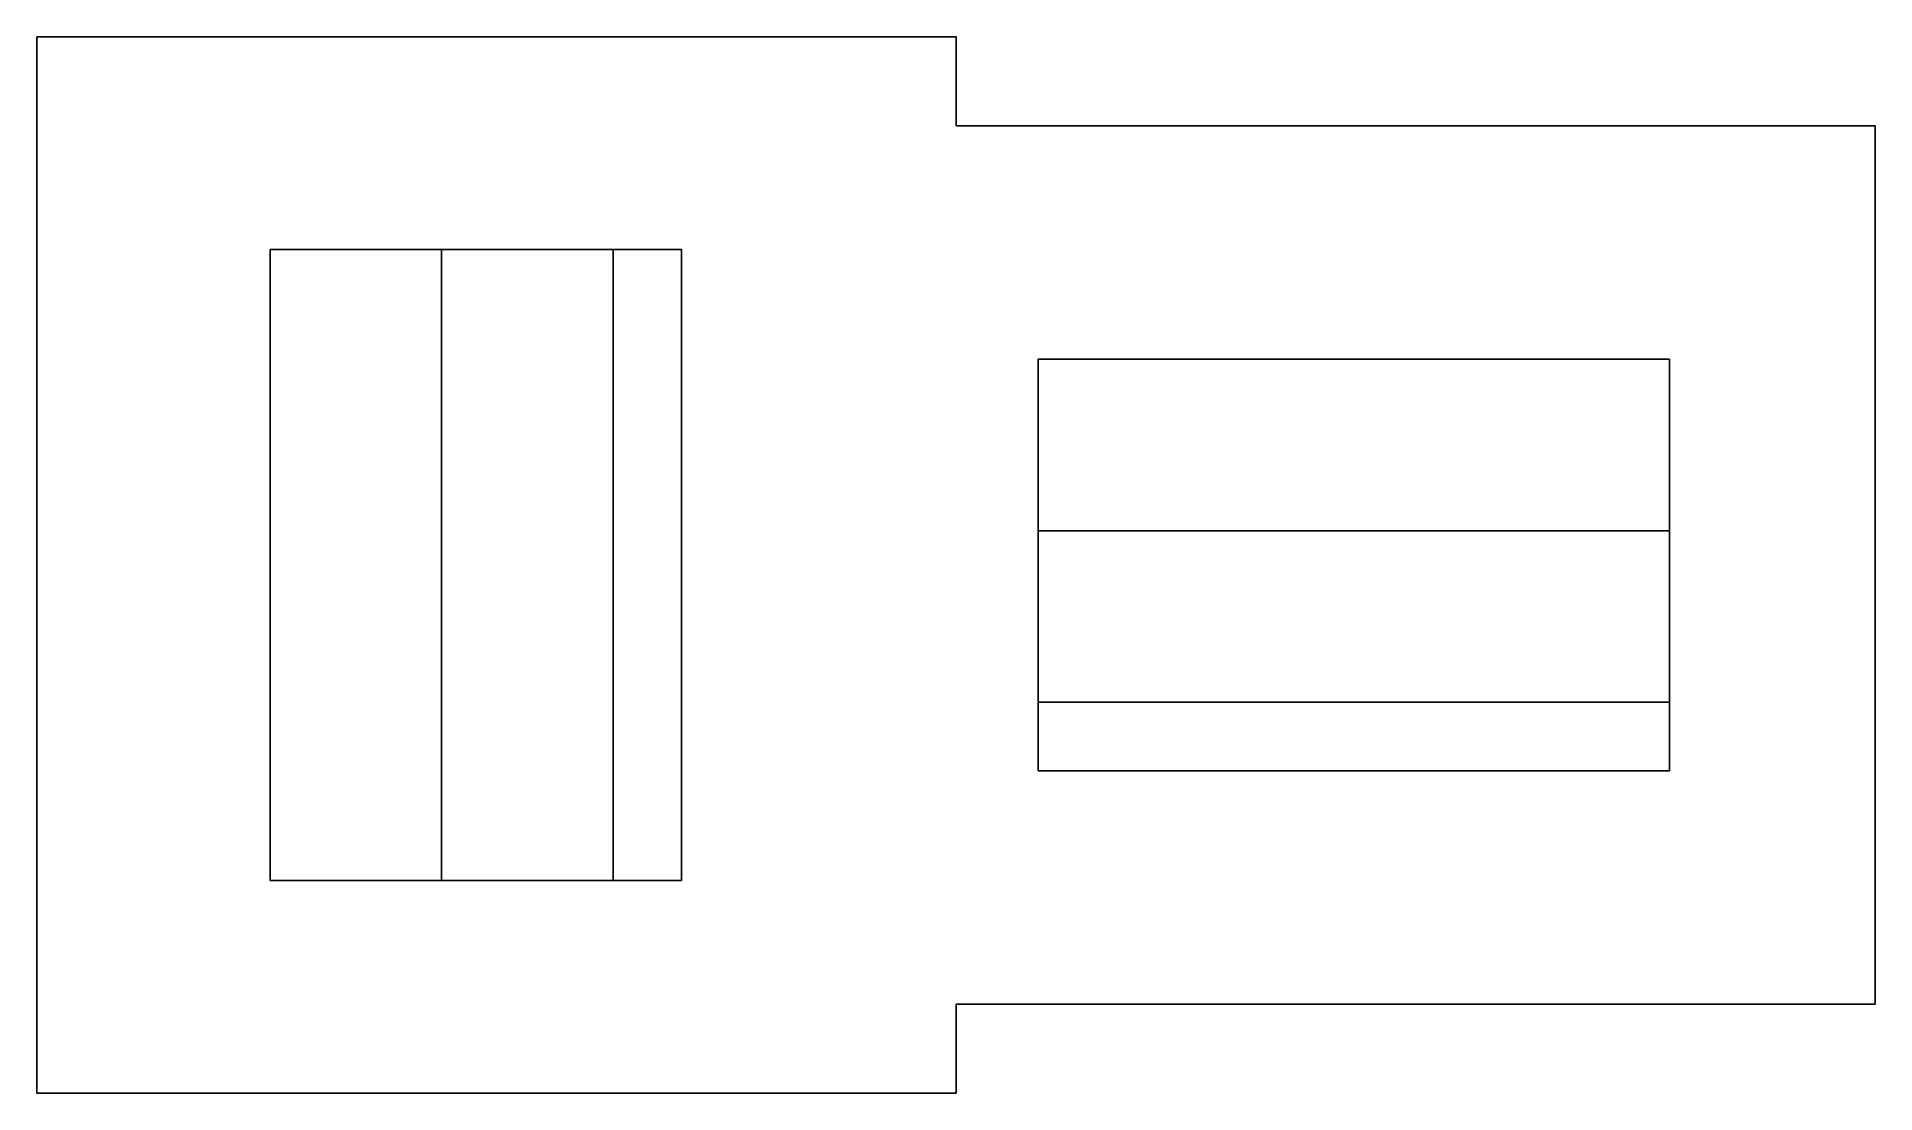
# Model space of a CAD drawing. Header units: millimetres. Extents: x -6.7 to 6.7, y -3.9 to 3.9.
import ezdxf

# ---------------------------------------------------------------- set-up
doc = ezdxf.new("R2010")
doc.units = ezdxf.units.MM
doc.layers.add('Pad001', color=7, linetype='CONTINUOUS')

msp = doc.modelspace()

# ---------------------------------------------------------------- linework, layer by layer
at = {"layer": 'Pad001'}
for p, q in [((-6.7, 3.85), (-6.7, 3.85, 6.35)), ((0, 3.85), (-6.7, 3.85)), ((0, 3.85, 6.35), (-6.7, 3.85, 6.35)), ((0, 3.85), (-6.7, 3.85)), ((-6.7, 3.85), (-6.7, -3.85)), ((0, 3.85, 6.35), (-6.7, 3.85, 6.35)), ((-6.7, 3.85, 6.35), (-6.7, -3.85, 6.35)), ((-6.7, 3.85), (-6.7, 3.85, 6.35)), ((-6.7, 3.85), (-6.7, -3.85)), ((-6.7, 3.85, 6.35), (-6.7, -3.85, 6.35)), ((0, 3.85), (0, 3.85, 6.35)), ((0, 3.2), (0, 3.85)), ((0, 3.2, 6.35), (0, 3.85, 6.35)), ((0, 3.85), (0, 3.85, 6.35)), ((0, 3.2), (0, 3.85)), ((0, 3.2, 6.35), (0, 3.85, 6.35)), ((0, 3.2), (0, 3.2, 6.35)), ((0, 3.2), (0, 3.2, 6.35)), ((0, 3.2), (6.7, 3.2)), ((0, 3.2, 6.35), (6.7, 3.2, 6.35)), ((0, 3.2), (6.7, 3.2)), ((0, 3.2, 6.35), (6.7, 3.2, 6.35)), ((6.7, 3.2), (6.7, 3.2, 6.35)), ((6.7, 3.2), (6.7, -3.2)), ((6.7, 3.2, 6.35), (6.7, -3.2, 6.35)), ((6.7, 3.2), (6.7, 3.2, 6.35)), ((6.7, 3.2), (6.7, -3.2)), ((6.7, 3.2, 6.35), (6.7, -3.2, 6.35)), ((-5, -2.3, 6.35), (-5, 2.3, 6.35)), ((-5, 2.3, 6.35), (-3.75, 2.3, 6.35)), ((-5, 2.3, 6.35), (-5, 2.3, 6.34)), ((-5, -2.3, 6.35), (-5, 2.3, 6.35)), ((-5, -2.3, 6.34), (-5, 2.3, 6.34)), ((-5, 2.3, 6.35), (-3.75, 2.3, 6.35)), ((-5, 2.3, 6.34), (-3.75, 2.3, 6.34)), ((-5, 2.3, 6.35), (-5, 2.3, 6.34)), ((-5, 2.3, 6.34), (-3.75, 2.3, 6.34)), ((-5, -2.3, 6.34), (-5, 2.3, 6.34)), ((-2.5, 2.3), (-3.75, 2.3)), ((-3.75, 2.3), (-3.75, -2.3)), ((-3.75, 2.3, 6.35), (-2.5, 2.3, 6.35)), ((-3.75, 2.3, -7.95), (-3.75, 2.3)), ((-3.75, 2.3, -7.95), (-2.5, 2.3, -7.95)), ((-2.5, 2.3), (-3.75, 2.3)), ((-3.75, -2.3, -7.95), (-3.75, 2.3, -7.95)), ((-3.75, 2.3, -7.95), (-3.75, 2.3)), ((-3.75, 2.3), (-3.75, -2.3)), ((-3.75, 2.3, 6.34), (-3.75, 2.3, 6.35)), ((-3.75, 2.3, 6.35), (-2.5, 2.3, 6.35)), ((-3.75, 2.3, 11.35), (-2.5, 2.3, 11.35)), ((-3.75, 2.3, 6.35), (-3.75, 2.3, 11.35)), ((-3.75, 2.3, -7.95), (-2.5, 2.3, -7.95)), ((-3.75, -2.3, -7.95), (-3.75, 2.3, -7.95)), ((-3.75, 2.3, 6.34), (-3.75, -2.3, 6.34)), ((-3.75, 2.3, 6.34), (-3.75, -2.3, 6.34)), ((-3.75, 2.3, 6.34), (-3.75, 2.3, 6.35)), ((-3.75, 2.3, 6.35), (-3.75, 2.3, 11.35)), ((-3.75, -2.3, 11.35), (-3.75, 2.3, 11.35)), ((-3.75, 2.3, 11.35), (-2.5, 2.3, 11.35)), ((-3.75, -2.3, 11.35), (-3.75, 2.3, 11.35)), ((-2.5, -2.3), (-2.5, 2.3)), ((-2.5, 2.3, 6.35), (-2, 2.3, 6.35)), ((-2.5, 2.3, -7.95), (-2.5, 2.3)), ((-2.5, 2.3, -7.95), (-2.5, 2.3)), ((-2.5, 2.3, -7.95), (-2.5, -2.3, -7.95)), ((-2.5, -2.3), (-2.5, 2.3)), ((-2.5, 2.3, 6.35), (-2.5, 2.3, 11.35)), ((-2.5, 2.3, 6.35), (-2, 2.3, 6.35)), ((-2.5, 2.3, 6.34), (-2, 2.3, 6.34)), ((-2.5, 2.3, 6.34), (-2.5, 2.3, 6.35)), ((-2.5, 2.3, -7.95), (-2.5, -2.3, -7.95)), ((-2.5, -2.3, 6.34), (-2.5, 2.3, 6.34)), ((-2.5, 2.3, 11.35), (-2.5, -2.3, 11.35)), ((-2.5, 2.3, 6.35), (-2.5, 2.3, 11.35)), ((-2.5, 2.3, 6.34), (-2.5, 2.3, 6.35)), ((-2.5, 2.3, 6.34), (-2, 2.3, 6.34)), ((-2.5, -2.3, 6.34), (-2.5, 2.3, 6.34)), ((-2.5, 2.3, 11.35), (-2.5, -2.3, 11.35)), ((-2, 2.3, 6.35), (-2, -2.3, 6.35)), ((-2, 2.3, 6.35), (-2, 2.3, 6.34)), ((-2, 2.3, 6.35), (-2, -2.3, 6.35)), ((-2, 2.3, 6.34), (-2, -2.3, 6.34)), ((-2, 2.3, 6.35), (-2, 2.3, 6.34)), ((-2, 2.3, 6.34), (-2, -2.3, 6.34)), ((5.2, 1.5, 6.35), (0.6, 1.5, 6.35)), ((0.6, 1.5, 6.35), (0.6, 0.25, 6.35)), ((0.6, 1.5, 6.35), (0.6, 1.5, 6.34)), ((5.2, 1.5, 6.35), (0.6, 1.5, 6.35)), ((5.2, 1.5, 6.34), (0.6, 1.5, 6.34)), ((0.6, 1.5, 6.35), (0.6, 0.25, 6.35)), ((0.6, 1.5, 6.34), (0.6, 0.25, 6.34)), ((0.6, 1.5, 6.35), (0.6, 1.5, 6.34)), ((0.6, 1.5, 6.34), (0.6, 0.25, 6.34)), ((5.2, 1.5, 6.34), (0.6, 1.5, 6.34)), ((5.2, 0.25, 6.35), (5.2, 1.5, 6.35)), ((5.2, 1.5, 6.35), (5.2, 1.5, 6.34)), ((5.2, 0.25, 6.35), (5.2, 1.5, 6.35)), ((5.2, 1.5, 6.35), (5.2, 1.5, 6.34)), ((5.2, 0.25, 6.34), (5.2, 1.5, 6.34)), ((5.2, 0.25, 6.34), (5.2, 1.5, 6.34)), ((5.2, 0.25), (0.6, 0.25)), ((0.6, 0.25), (0.6, -1)), ((0.6, 0.25, 6.35), (0.6, -1, 6.35)), ((0.6, 0.25, -7.95), (0.6, 0.25)), ((0.6, 0.25, -7.95), (5.2, 0.25, -7.95)), ((5.2, 0.25), (0.6, 0.25)), ((0.6, -1, -7.95), (0.6, 0.25, -7.95)), ((0.6, 0.25, -7.95), (0.6, 0.25)), ((0.6, 0.25), (0.6, -1)), ((0.6, 0.25, 6.34), (0.6, 0.25, 6.35)), ((0.6, 0.25, 6.35), (0.6, -1, 6.35)), ((0.6, 0.25, 6.35), (0.6, 0.25, 11.35)), ((0.6, -1, 11.35), (0.6, 0.25, 11.35)), ((0.6, 0.25, -7.95), (5.2, 0.25, -7.95)), ((0.6, -1, -7.95), (0.6, 0.25, -7.95)), ((5.2, 0.25, 6.34), (0.6, 0.25, 6.34)), ((5.2, 0.25, 6.34), (0.6, 0.25, 6.34)), ((0.6, 0.25, 11.35), (5.2, 0.25, 11.35)), ((0.6, 0.25, 6.35), (0.6, 0.25, 11.35)), ((0.6, 0.25, 6.34), (0.6, 0.25, 6.35)), ((0.6, 0.25, 11.35), (5.2, 0.25, 11.35)), ((0.6, -1, 11.35), (0.6, 0.25, 11.35)), ((5.2, -1), (5.2, 0.25)), ((5.2, -1, 6.35), (5.2, 0.25, 6.35)), ((5.2, 0.25, -7.95), (5.2, 0.25)), ((5.2, 0.25, -7.95), (5.2, 0.25)), ((5.2, 0.25, -7.95), (5.2, -1, -7.95)), ((5.2, -1), (5.2, 0.25)), ((5.2, -1, 6.35), (5.2, 0.25, 6.35)), ((5.2, 0.25, 11.35), (5.2, -1, 11.35)), ((5.2, 0.25, 6.35), (5.2, 0.25, 11.35)), ((5.2, 0.25, 6.34), (5.2, 0.25, 6.35)), ((5.2, 0.25, -7.95), (5.2, -1, -7.95)), ((5.2, 0.25, 6.34), (5.2, 0.25, 6.35)), ((5.2, 0.25, 6.35), (5.2, 0.25, 11.35)), ((5.2, 0.25, 11.35), (5.2, -1, 11.35)), ((0.6, -1), (5.2, -1)), ((0.6, -1, 6.35), (0.6, -1.5, 6.35)), ((0.6, -1, -7.95), (0.6, -1)), ((5.2, -1, -7.95), (0.6, -1, -7.95)), ((0.6, -1, -7.95), (0.6, -1)), ((0.6, -1), (5.2, -1)), ((0.6, -1, 6.35), (0.6, -1, 11.35)), ((0.6, -1, 6.35), (0.6, -1.5, 6.35)), ((0.6, -1, 6.34), (0.6, -1.5, 6.34)), ((0.6, -1, 6.34), (0.6, -1, 6.35)), ((5.2, -1, -7.95), (0.6, -1, -7.95)), ((5.2, -1, 11.35), (0.6, -1, 11.35)), ((0.6, -1, 6.34), (5.2, -1, 6.34)), ((0.6, -1, 6.34), (0.6, -1, 6.35)), ((0.6, -1, 6.35), (0.6, -1, 11.35)), ((5.2, -1, 11.35), (0.6, -1, 11.35)), ((0.6, -1, 6.34), (0.6, -1.5, 6.34)), ((0.6, -1, 6.34), (5.2, -1, 6.34)), ((5.2, -1.5, 6.35), (5.2, -1, 6.35)), ((5.2, -1, -7.95), (5.2, -1)), ((5.2, -1, -7.95), (5.2, -1)), ((5.2, -1.5, 6.35), (5.2, -1, 6.35)), ((5.2, -1, 6.34), (5.2, -1, 6.35)), ((5.2, -1.5, 6.34), (5.2, -1, 6.34)), ((5.2, -1, 6.35), (5.2, -1, 11.35)), ((5.2, -1, 6.35), (5.2, -1, 11.35)), ((5.2, -1, 6.34), (5.2, -1, 6.35)), ((5.2, -1.5, 6.34), (5.2, -1, 6.34)), ((0.6, -1.5, 6.35), (5.2, -1.5, 6.35)), ((0.6, -1.5, 6.35), (0.6, -1.5, 6.34)), ((0.6, -1.5, 6.35), (0.6, -1.5, 6.34)), ((0.6, -1.5, 6.35), (5.2, -1.5, 6.35)), ((0.6, -1.5, 6.34), (5.2, -1.5, 6.34)), ((0.6, -1.5, 6.34), (5.2, -1.5, 6.34)), ((5.2, -1.5, 6.35), (5.2, -1.5, 6.34)), ((5.2, -1.5, 6.35), (5.2, -1.5, 6.34)), ((-3.75, -2.3, 6.35), (-5, -2.3, 6.35)), ((-5, -2.3, 6.35), (-5, -2.3, 6.34)), ((-3.75, -2.3, 6.35), (-5, -2.3, 6.35)), ((-5, -2.3, 6.35), (-5, -2.3, 6.34)), ((-3.75, -2.3, 6.34), (-5, -2.3, 6.34)), ((-3.75, -2.3, 6.34), (-5, -2.3, 6.34)), ((-3.75, -2.3), (-2.5, -2.3)), ((-2.5, -2.3, 6.35), (-3.75, -2.3, 6.35)), ((-3.75, -2.3, -7.95), (-3.75, -2.3)), ((-2.5, -2.3, -7.95), (-3.75, -2.3, -7.95)), ((-3.75, -2.3, -7.95), (-3.75, -2.3)), ((-3.75, -2.3), (-2.5, -2.3)), ((-2.5, -2.3, 6.35), (-3.75, -2.3, 6.35)), ((-3.75, -2.3, 6.35), (-3.75, -2.3, 11.35)), ((-2.5, -2.3, 11.35), (-3.75, -2.3, 11.35)), ((-3.75, -2.3, 6.34), (-3.75, -2.3, 6.35)), ((-2.5, -2.3, -7.95), (-3.75, -2.3, -7.95)), ((-3.75, -2.3, 6.35), (-3.75, -2.3, 11.35)), ((-3.75, -2.3, 6.34), (-3.75, -2.3, 6.35)), ((-2.5, -2.3, 11.35), (-3.75, -2.3, 11.35)), ((-2, -2.3, 6.35), (-2.5, -2.3, 6.35)), ((-2.5, -2.3, -7.95), (-2.5, -2.3)), ((-2.5, -2.3, -7.95), (-2.5, -2.3)), ((-2, -2.3, 6.35), (-2.5, -2.3, 6.35)), ((-2.5, -2.3, 6.34), (-2.5, -2.3, 6.35)), ((-2, -2.3, 6.34), (-2.5, -2.3, 6.34)), ((-2.5, -2.3, 6.35), (-2.5, -2.3, 11.35)), ((-2.5, -2.3, 6.34), (-2.5, -2.3, 6.35)), ((-2.5, -2.3, 6.35), (-2.5, -2.3, 11.35)), ((-2, -2.3, 6.34), (-2.5, -2.3, 6.34)), ((-2, -2.3, 6.35), (-2, -2.3, 6.34)), ((-2, -2.3, 6.35), (-2, -2.3, 6.34)), ((6.7, -3.2), (0, -3.2)), ((0, -3.85), (0, -3.2)), ((6.7, -3.2, 6.35), (0, -3.2, 6.35)), ((0, -3.85, 6.35), (0, -3.2, 6.35)), ((0, -3.2), (0, -3.2, 6.35)), ((6.7, -3.2), (0, -3.2)), ((6.7, -3.2, 6.35), (0, -3.2, 6.35)), ((0, -3.2), (0, -3.2, 6.35)), ((0, -3.85), (0, -3.2)), ((0, -3.85, 6.35), (0, -3.2, 6.35)), ((6.7, -3.2), (6.7, -3.2, 6.35)), ((6.7, -3.2), (6.7, -3.2, 6.35)), ((-6.7, -3.85), (0, -3.85)), ((-6.7, -3.85, 6.35), (0, -3.85, 6.35)), ((-6.7, -3.85), (-6.7, -3.85, 6.35)), ((-6.7, -3.85), (-6.7, -3.85, 6.35)), ((-6.7, -3.85), (0, -3.85)), ((-6.7, -3.85, 6.35), (0, -3.85, 6.35)), ((0, -3.85), (0, -3.85, 6.35)), ((0, -3.85), (0, -3.85, 6.35))]:
    msp.add_line(p, q, dxfattribs=at)

doc.saveas('drawing.dxf')
